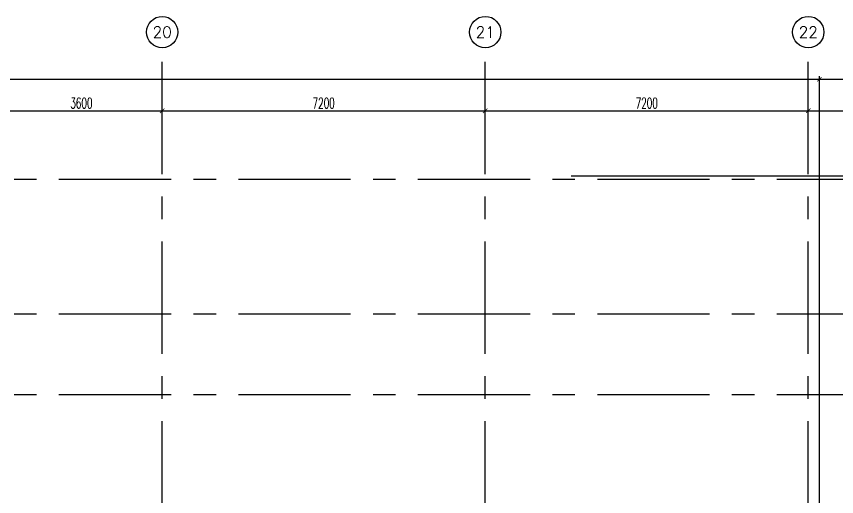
# Model space of a CAD drawing. Extents: x -0.3 to 93.5, y -1.1 to 78.4.
# Drawn here: x 65.38 to 83.66, y 67.71 to 78.4 of the extents above; entities that cross this region are included whole.
import ezdxf
from ezdxf.enums import TextEntityAlignment as Align

# ---------------------------------------------------------------- set-up
doc = ezdxf.new("R2010")
doc.units = 0
doc.header["$MEASUREMENT"] = 0
doc.header["$PDMODE"] = 34
doc.linetypes.add('CENTERX2', pattern=[4, 2.5, -0.5, 0.5, -0.5])
doc.layers.get('0').update_dxf_attribs({"linetype": 'CONTINUOUS'})
doc.layers.get('DEFPOINTS').update_dxf_attribs({"linetype": 'CONTINUOUS'})
for name, color, linetype in [('AX-CR', 11, 'CONTINUOUS'), ('AX-DIM', 11, 'CONTINUOUS'), ('AX-TXT', 2, 'CONTINUOUS'), ('AXES', 11, 'CENTERX2')]:
    doc.layers.add(name, color=color, linetype=linetype)
doc.styles.add('ROMANS', font='ROMANS.shx', dxfattribs={"width": 0.6})
doc.dimstyles.new('STANDARD in', dxfattribs={"dimtxt": 0.24, "dimasz": 0.1, "dimexe": 0.07, "dimexo": 0.05, "dimgap": 0.05, "dimtad": 1, "dimdec": 0, "dimlfac": 1000, "dimzin": 0, "dimdsep": 46, "dimtxsty": 'ROMANS', "dimblk": 'ARCHTICK', "dimcen": 0.05, "dimdle": 0.05, "dimclrd": 7, "dimclre": 7, "dimclrt": 2, "dimadec": 0, "dimazin": 0, "dimtfac": 1, "dimtdec": 0, "dimtmove": 2, "dimatfit": 3, "dimldrblk": 'ARCHTICK', "dimfxl": 0, "dimtolj": 1, "dimtzin": 0, "dimarcsym": 0})

# ---------------------------------------------------------------- blocks, each defined once
blk = doc.blocks.new('_ARCHTICK')
at = {"color": 0, "linetype": 'ByBlock', "const_width": 0.15}
blk.add_lwpolyline([(-0.5, -0.5), (0.5, 0.5)], dxfattribs=at)
blk = doc.blocks.new('*D137')
at = {"layer": 'AX-DIM', "color": 7, "lineweight": -2, "ltscale": 0.3}
for p, q in [((8.522, 76.998), (83.332, 76.998)), ((8.572, 72.392), (8.572, 77.068)), ((83.282, 64.87), (83.282, 77.068))]:
    blk.add_line(p, q, dxfattribs=at)
at = {"layer": 'DEFPOINTS', "color": 0, "ltscale": 0.3}
for p in [(83.282, 76.998), (8.572, 72.342), (83.282, 64.82)]:
    blk.add_point(p, dxfattribs=at)
at = {"layer": 'AX-DIM', "color": 7, "lineweight": -2, "ltscale": 0.3, "xscale": 0.1, "yscale": 0.1, "zscale": 0.1, "rotation": 180}
blk.add_blockref('_ARCHTICK', (8.572, 76.998), dxfattribs=at)
at = {"layer": 'AX-DIM', "color": 7, "lineweight": -2, "ltscale": 0.3, "xscale": 0.1, "yscale": 0.1, "zscale": 0.1}
blk.add_blockref('_ARCHTICK', (83.282, 76.998), dxfattribs=at)
at = {"layer": 'AX-DIM', "color": 2, "ltscale": 0.3, "insert": (45.927, 77.168), "char_height": 0.24, "attachment_point": 5, "style": 'ROMANS'}
blk.add_mtext('\\A1;74710', dxfattribs=at)
blk = doc.blocks.new('*D139')
at = {"layer": 'AX-DIM', "color": 7, "lineweight": -2, "ltscale": 0.3}
for p, q in [((77.75, 74.845), (92.202, 74.845)), ((92.132, 74.895), (92.132, 64.77)), ((91.482, 64.82), (92.202, 64.82))]:
    blk.add_line(p, q, dxfattribs=at)
at = {"layer": 'DEFPOINTS', "color": 0, "ltscale": 0.3}
for p in [(77.7, 74.845), (91.432, 64.82), (92.132, 64.82)]:
    blk.add_point(p, dxfattribs=at)
at = {"layer": 'AX-DIM', "color": 7, "lineweight": -2, "ltscale": 0.3, "xscale": 0.1, "yscale": 0.1, "zscale": 0.1}
for p, rotation in [((92.132, 74.845), 90), ((92.132, 64.82), 270)]:
    blk.add_blockref('_ARCHTICK', p, dxfattribs=dict(at, rotation=rotation))
at = {"layer": 'AX-DIM', "color": 2, "ltscale": 0.3, "insert": (91.962, 69.832), "char_height": 0.24, "attachment_point": 5, "rotation": 90, "style": 'ROMANS'}
blk.add_mtext('\\A1;10025', dxfattribs=at)
blk = doc.blocks.new('*D140')
at = {"layer": 'AX-DIM', "color": 7, "lineweight": -2, "ltscale": 0.3}
for p, q in [((83.232, 76.998), (88.557, 76.998)), ((83.282, 76.348), (83.282, 77.068)), ((88.507, 40.87), (88.507, 77.068))]:
    blk.add_line(p, q, dxfattribs=at)
at = {"layer": 'DEFPOINTS', "color": 0, "ltscale": 0.3}
for p in [(88.507, 76.998), (83.282, 76.298), (88.507, 40.82)]:
    blk.add_point(p, dxfattribs=at)
at = {"layer": 'AX-DIM', "color": 7, "lineweight": -2, "ltscale": 0.3, "xscale": 0.1, "yscale": 0.1, "zscale": 0.1, "rotation": 180}
blk.add_blockref('_ARCHTICK', (83.282, 76.998), dxfattribs=at)
at = {"layer": 'AX-DIM', "color": 7, "lineweight": -2, "ltscale": 0.3, "xscale": 0.1, "yscale": 0.1, "zscale": 0.1}
blk.add_blockref('_ARCHTICK', (88.507, 76.998), dxfattribs=at)
at = {"layer": 'AX-DIM', "color": 2, "ltscale": 0.3, "insert": (85.895, 77.168), "char_height": 0.24, "attachment_point": 5, "style": 'ROMANS'}
blk.add_mtext('\\A1;5225', dxfattribs=at)
blk = doc.blocks.new('*D146')
at = {"layer": 'AX-DIM', "color": 7, "lineweight": -2, "ltscale": 0.3}
for p, q in [((68.582, 76.298), (75.882, 76.298)), ((68.632, 75.948), (68.632, 76.368)), ((75.832, 75.948), (75.832, 76.368))]:
    blk.add_line(p, q, dxfattribs=at)
at = {"layer": 'DEFPOINTS', "color": 0, "ltscale": 0.3}
for p in [(75.832, 76.298), (68.632, 75.898), (75.832, 75.898)]:
    blk.add_point(p, dxfattribs=at)
at = {"layer": 'AX-DIM', "color": 7, "lineweight": -2, "ltscale": 0.3, "xscale": 0.1, "yscale": 0.1, "zscale": 0.1, "rotation": 180}
blk.add_blockref('_ARCHTICK', (68.632, 76.298), dxfattribs=at)
at = {"layer": 'AX-DIM', "color": 7, "lineweight": -2, "ltscale": 0.3, "xscale": 0.1, "yscale": 0.1, "zscale": 0.1}
blk.add_blockref('_ARCHTICK', (75.832, 76.298), dxfattribs=at)
at = {"layer": 'AX-DIM', "color": 2, "ltscale": 0.3, "insert": (72.232, 76.468), "char_height": 0.24, "attachment_point": 5, "style": 'ROMANS'}
blk.add_mtext('\\A1;7200', dxfattribs=at)
blk = doc.blocks.new('*D151')
at = {"layer": 'AX-DIM', "color": 7, "lineweight": -2, "ltscale": 0.3}
for p, q in [((64.982, 76.298), (68.682, 76.298)), ((65.032, 75.948), (65.032, 76.368)), ((68.632, 75.948), (68.632, 76.368))]:
    blk.add_line(p, q, dxfattribs=at)
at = {"layer": 'DEFPOINTS', "color": 0, "ltscale": 0.3}
for p in [(68.632, 76.298), (65.032, 75.898), (68.632, 75.898)]:
    blk.add_point(p, dxfattribs=at)
at = {"layer": 'AX-DIM', "color": 7, "lineweight": -2, "ltscale": 0.3, "xscale": 0.1, "yscale": 0.1, "zscale": 0.1, "rotation": 180}
blk.add_blockref('_ARCHTICK', (65.032, 76.298), dxfattribs=at)
at = {"layer": 'AX-DIM', "color": 7, "lineweight": -2, "ltscale": 0.3, "xscale": 0.1, "yscale": 0.1, "zscale": 0.1}
blk.add_blockref('_ARCHTICK', (68.632, 76.298), dxfattribs=at)
at = {"layer": 'AX-DIM', "color": 2, "ltscale": 0.3, "insert": (66.832, 76.468), "char_height": 0.24, "attachment_point": 5, "style": 'ROMANS'}
blk.add_mtext('\\A1;3600', dxfattribs=at)
blk = doc.blocks.new('AXU')
at = {"layer": 'AX-CR'}
blk.add_circle((0, 350), 350, dxfattribs=at)
at = {"layer": 'AX-TXT', "style": 'ROMANS'}
blk.add_attdef('AX', text='', height=250, dxfattribs=at).set_placement((0, 350), align=Align.MIDDLE)
blk = doc.blocks.new('*D153')
at = {"layer": 'AX-DIM', "color": 7, "lineweight": -2, "ltscale": 0.3}
for p, q in [((75.782, 76.298), (83.082, 76.298)), ((75.832, 75.948), (75.832, 76.368)), ((83.032, 75.948), (83.032, 76.368))]:
    blk.add_line(p, q, dxfattribs=at)
at = {"layer": 'DEFPOINTS', "color": 0, "ltscale": 0.3}
for p in [(83.032, 76.298), (75.832, 75.898), (83.032, 75.898)]:
    blk.add_point(p, dxfattribs=at)
at = {"layer": 'AX-DIM', "color": 7, "lineweight": -2, "ltscale": 0.3, "xscale": 0.1, "yscale": 0.1, "zscale": 0.1, "rotation": 180}
blk.add_blockref('_ARCHTICK', (75.832, 76.298), dxfattribs=at)
at = {"layer": 'AX-DIM', "color": 7, "lineweight": -2, "ltscale": 0.3, "xscale": 0.1, "yscale": 0.1, "zscale": 0.1}
blk.add_blockref('_ARCHTICK', (83.032, 76.298), dxfattribs=at)
at = {"layer": 'AX-DIM', "color": 2, "ltscale": 0.3, "insert": (79.432, 76.468), "char_height": 0.24, "attachment_point": 5, "style": 'ROMANS'}
blk.add_mtext('\\A1;7200', dxfattribs=at)
blk = doc.blocks.new('*D154')
at = {"layer": 'AX-DIM', "color": 7, "lineweight": -2, "ltscale": 0.3}
for p, q in [((82.982, 76.298), (85.482, 76.298)), ((83.032, 75.948), (83.032, 76.368)), ((85.432, 75.948), (85.432, 76.368))]:
    blk.add_line(p, q, dxfattribs=at)
at = {"layer": 'DEFPOINTS', "color": 0, "ltscale": 0.3}
for p in [(85.432, 76.298), (83.032, 75.898), (85.432, 75.898)]:
    blk.add_point(p, dxfattribs=at)
at = {"layer": 'AX-DIM', "color": 7, "lineweight": -2, "ltscale": 0.3, "xscale": 0.1, "yscale": 0.1, "zscale": 0.1, "rotation": 180}
blk.add_blockref('_ARCHTICK', (83.032, 76.298), dxfattribs=at)
at = {"layer": 'AX-DIM', "color": 7, "lineweight": -2, "ltscale": 0.3, "xscale": 0.1, "yscale": 0.1, "zscale": 0.1}
blk.add_blockref('_ARCHTICK', (85.432, 76.298), dxfattribs=at)
at = {"layer": 'AX-DIM', "color": 2, "ltscale": 0.3, "insert": (84.232, 76.468), "char_height": 0.24, "attachment_point": 5, "style": 'ROMANS'}
blk.add_mtext('\\A1;2400', dxfattribs=at)

msp = doc.modelspace()

# ---------------------------------------------------------------- linework, layer by layer
at = {"layer": 'AXES'}
for p, q in [((68.6324, -1.1143), (68.6324, 77.6984)), ((75.8324, -1.1143), (75.8324, 77.6984)), ((83.0324, -1.1143), (83.0324, 77.6984)), ((92.8324, 74.77), (40.7424, 74.77)), ((92.8324, 71.77), (40.7424, 71.77)), ((92.8324, 69.97), (40.7424, 69.97))]:
    msp.add_line(p, q, dxfattribs=at)

# ---------------------------------------------------------------- block references
at = {"layer": 'AXES', "xscale": 0.0009999999892897904, "yscale": 0.000999999996565748, "zscale": 0.001}
for p, values in [((68.6324, 77.6984), {'AX': '20'}), ((75.8324, 77.6984), {'AX': '21'}), ((83.0324, 77.6984), {'AX': '22'})]:
    msp.add_blockref('AXU', p, dxfattribs=at).add_auto_attribs(values)

# ---------------------------------------------------------------- dimensions: what is measured, and where the dimension line sits
at = {"layer": 'AX-DIM'}
for base, p1, p2, picture, middle in [((83.2824, 76.9984), (8.5724, 72.3423), (83.2824, 64.82), '*D137', (45.9274, 77.1684)), ((88.5074, 76.9984), (83.2824, 76.2984), (88.5074, 40.82), '*D140', (85.8949, 77.1684)), ((68.6324, 76.2984), (65.0324, 75.8984), (68.6324, 75.8984), '*D151', (66.8324, 76.4684)), ((75.8324, 76.2984), (68.6324, 75.8984), (75.8324, 75.8984), '*D146', (72.2324, 76.4684)), ((83.0324, 76.2984), (75.8324, 75.8984), (83.0324, 75.8984), '*D153', (79.4324, 76.4684)), ((85.4324, 76.2984), (83.0324, 75.8984), (85.4324, 75.8984), '*D154', (84.2324, 76.4684))]:
    dim = msp.add_linear_dim(base=base, p1=p1, p2=p2, dimstyle='STANDARD in', dxfattribs=at)
    dim.commit()
    dim.dimension.update_dxf_attribs({"geometry": picture, "text_midpoint": middle})
dim = msp.add_linear_dim(base=(92.1324, 64.82), p1=(77.6996, 74.845), p2=(91.4324, 64.82), angle=270, dimstyle='STANDARD in', dxfattribs=at)
dim.commit()
dim.dimension.update_dxf_attribs({"geometry": '*D139', "text_midpoint": (91.9624, 69.8325)})

doc.saveas('drawing.dxf')
